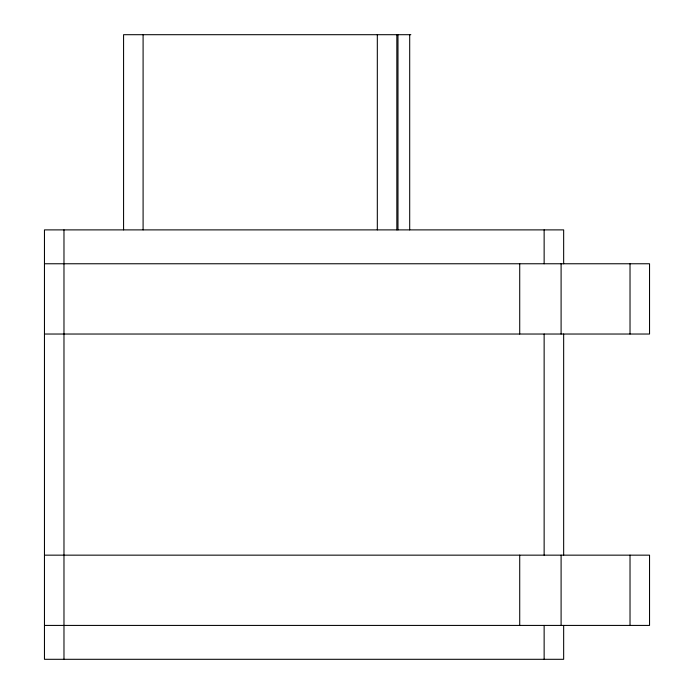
<?xml version="1.0" encoding="UTF-8"?>
<svg xmlns="http://www.w3.org/2000/svg" width="694" height="694" viewBox="0 0 694 694"><rect width="100%" height="100%" fill="white"/><g stroke="black" fill="none" stroke-linecap="round" stroke-linejoin="round"><path stroke-width="1.04" d="M410.839 34.7L123.575 34.7L123.575 229.888M44.459 263.763L649.541 263.763L649.541 334.031L44.459 334.031M44.459 555.157L649.541 555.157L649.541 625.424L44.459 625.424M630.022 263.763L630.022 334.031M630.022 555.157L630.022 625.424M563.658 263.763L563.658 229.888L44.459 229.888L44.459 659.3L563.658 659.3L563.658 625.424M563.658 334.031L563.658 555.157M561.099 263.763L561.099 334.031M561.099 555.157L561.099 625.424M544.139 229.888L544.139 263.763M544.139 334.031L544.139 555.157M544.139 625.424L544.139 659.3M519.719 263.763L519.719 334.031M519.719 555.157L519.719 625.424M409.694 34.7L409.694 229.888M397.983 34.7L397.983 229.888M396.838 34.7L396.838 229.888M377.319 34.7L377.319 229.888M143.094 34.7L143.094 229.888M63.978 229.888L63.978 659.3"/></g></svg>
